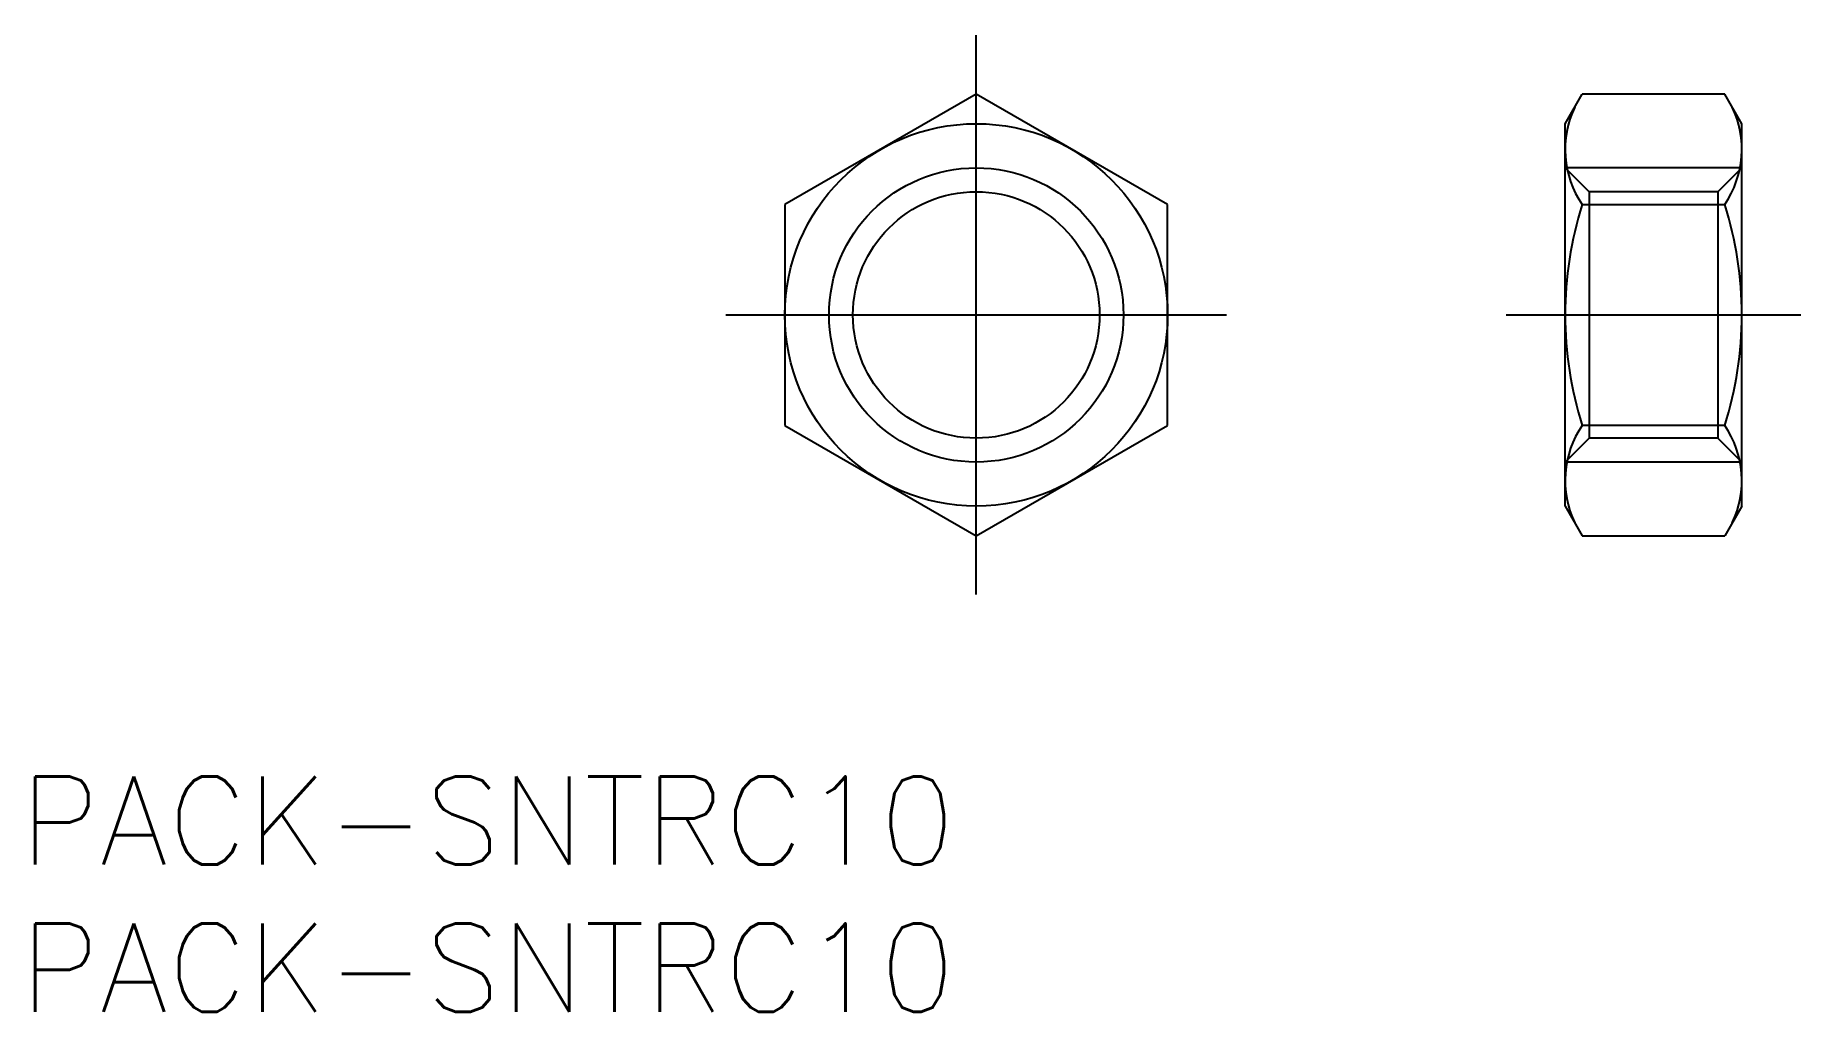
# Model space of a CAD drawing. Extents: x -32 to 28, y -23.7 to 9.5.
import ezdxf

# ---------------------------------------------------------------- set-up
doc = ezdxf.new("R2010")
doc.units = 0
doc.linetypes.add('CENTER', pattern=[50.8, 31.75, -6.35, 6.35, -6.35])
doc.linetypes.add('DASHED', pattern=[19.05, 12.7, -6.35])
doc.layers.get('0').update_dxf_attribs({"linetype": 'CONTINUOUS'})
doc.layers.add('CENTER', color=1, linetype='CENTER')
doc.styles.get("Standard").update_dxf_attribs({"font": 'txt.shx', "height": 3, "bigfont": 'bigfont.shx'})

msp = doc.modelspace()

# ---------------------------------------------------------------- linework, layer by layer
at = {"color": 7, "linetype": 'CONTINUOUS'}
for p, q in [((0, 7.506), (-6.5, 3.753)), ((6.5, 3.753), (0, 7.506)), ((20, 6.5), (20.581, 7.506)), ((25.419, 7.506), (20.581, 7.506)), ((26, 6.5), (25.419, 7.506)), ((20, -6.5), (20, 6.5)), ((26, -6.5), (26, 6.5)), ((-6.5, 3.753), (-6.5, -3.753)), ((6.5, -3.753), (6.5, 3.753)), ((20.581, 3.753), (25.419, 3.753)), ((-6.5, -3.753), (0, -7.506)), ((0, -7.506), (6.5, -3.753)), ((25.419, -3.753), (20.581, -3.753)), ((20, -6.5), (20.581, -7.506)), ((26, -6.5), (25.419, -7.506)), ((20.581, -7.506), (25.419, -7.506))]:
    msp.add_line(p, q, dxfattribs=at)
at = {"color": 3, "linetype": 'DASHED'}
for p, q in [((26, 5), (20, 5)), ((26, 5), (20, 5)), ((20, 5), (20.812, 4.188)), ((26, 5), (25.188, 4.188)), ((25.188, 4.188), (20.812, 4.188)), ((20.812, 4.188), (20.812, -4.188)), ((25.188, 4.188), (20.812, 4.188)), ((25.188, 4.188), (25.188, -4.188)), ((20, -5), (20.812, -4.188)), ((25.188, -4.188), (20.812, -4.188)), ((25.188, -4.188), (20.812, -4.188)), ((26, -5), (25.188, -4.188)), ((26, -5), (20, -5)), ((26, -5), (20, -5))]:
    msp.add_line(p, q, dxfattribs=at)
at = {"color": 7, "linetype": 'CONTINUOUS'}
for radius in [6.5, 4.188]:
    msp.add_circle((0, 0), radius, dxfattribs=at)
at = {"color": 3, "linetype": 'CONTINUOUS'}
msp.add_circle((0, 0), 5, dxfattribs=at)
at = {"color": 7, "linetype": 'CONTINUOUS'}
for centre, radius, start, end in [((23.323, 5.629), 3.323, 154.38425, 214.38425), ((22.677, 5.629), 3.323, 325.61575, 25.61575), ((32.419, 0), 12.419, 162.41205, 197.58795), ((13.581, 0), 12.419, 342.41205, 17.58795), ((23.323, -5.629), 3.323, 145.61575, 205.61575), ((22.677, -5.629), 3.323, 334.38425, 34.38425)]:
    msp.add_arc(centre, radius, start, end, dxfattribs=at)
at = {"layer": 'CENTER', "color": 1, "linetype": 'CENTER'}
for p, q in [((0, -9.506), (0, 9.506)), ((-8.5, 0), (8.5, 0)), ((18, 0), (28, 0))]:
    msp.add_line(p, q, dxfattribs=at)

# ---------------------------------------------------------------- texts
at = {"color": 7, "linetype": 'CONTINUOUS'}
for p in [(-32.471, -18.683), (-32.471, -23.683)]:
    msp.add_text('PACK-SNTRC10', height=3, dxfattribs=at).set_placement(p)

doc.saveas('drawing.dxf')
